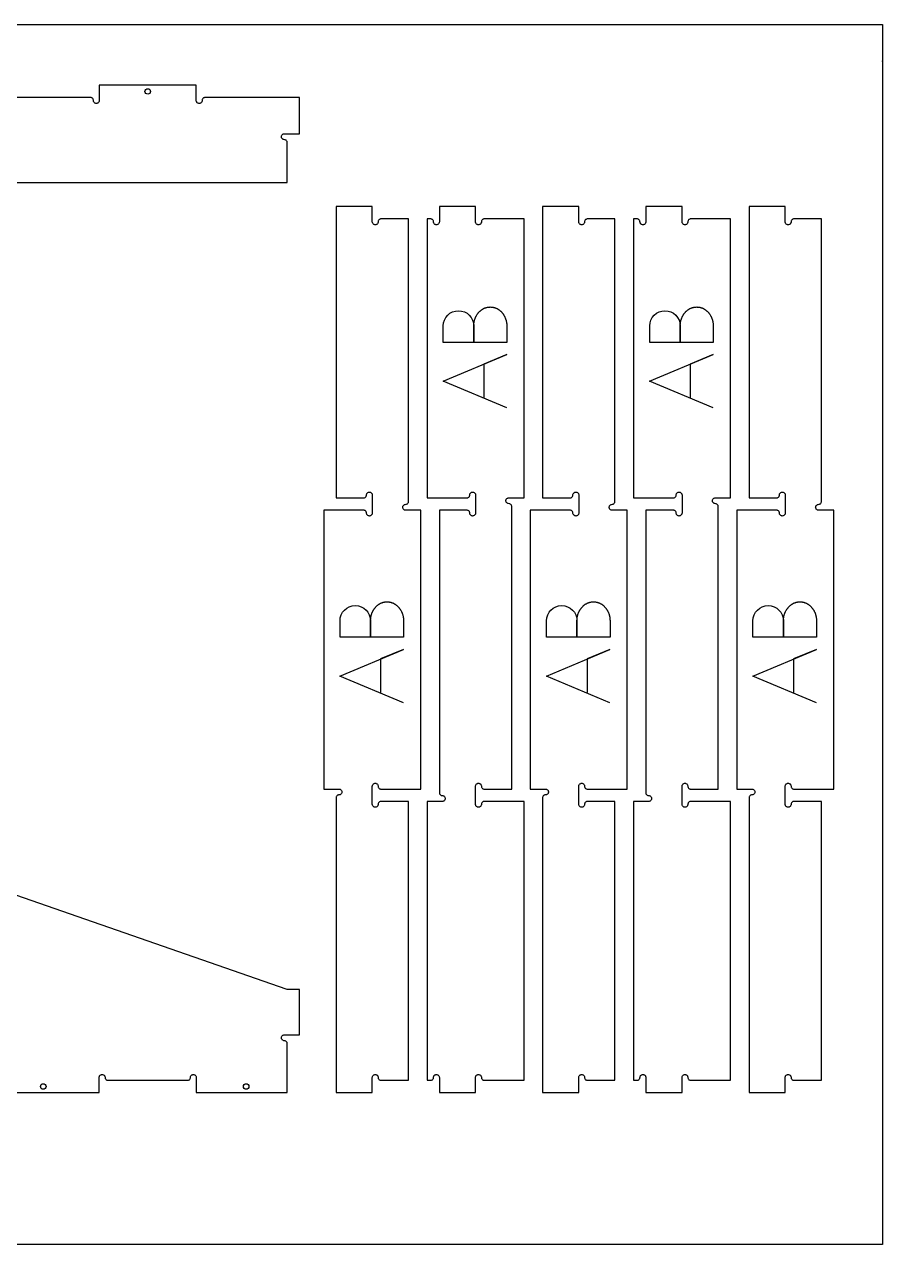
# Model space of a CAD drawing. Header units: inches. Extents: x 0 to 304, y 0 to 160.
# Drawn here: x 62.24 to 96, y 55.87 to 103.87 of the extents above; entities that cross this region are included whole.
import ezdxf

# ---------------------------------------------------------------- set-up
doc = ezdxf.new("R2010")
doc.units = ezdxf.units.IN
doc.header["$MEASUREMENT"] = 0
for name, color, linetype in [('000_NOTES', 6, 'Continuous'), ('CUT_HOLE', 1, 'Continuous'), ('CUT_number', 3, 'Continuous'), ('CUT_THRU', 7, 'Continuous')]:
    doc.layers.add(name, color=color, linetype=linetype)

# ---------------------------------------------------------------- blocks, each defined once
blk = doc.blocks.new('FASTENER')
blk.add_circle((0, 0), 0.109)

msp = doc.modelspace()

# ---------------------------------------------------------------- linework, layer by layer
at = {"layer": '000_NOTES'}
msp.add_lwpolyline([(0, 55.874), (0, 103.874), (96, 103.874), (96, 55.874)], close=True, dxfattribs=at)
at = {"layer": 'CUT_number'}
for points in [[(81.215, 91.361), (78.715, 91.361), (78.715, 92.011, -1), (79.915, 92.011), (79.915, 91.361), (79.915, 92.011), (79.915, 92.03), (79.916, 92.049), (79.917, 92.068), (79.918, 92.087), (79.92, 92.106), (79.922, 92.125), (79.925, 92.143), (79.928, 92.161), (79.931, 92.18), (79.935, 92.198), (79.939, 92.215), (79.944, 92.233), (79.949, 92.25), (79.954, 92.268), (79.96, 92.285), (79.966, 92.302), (79.972, 92.318), (79.979, 92.335), (79.986, 92.351), (79.993, 92.367), (80.001, 92.383), (80.009, 92.398), (80.017, 92.413), (80.026, 92.428), (80.035, 92.443), (80.044, 92.458), (80.053, 92.472), (80.063, 92.486), (80.073, 92.5), (80.084, 92.513), (80.094, 92.526), (80.105, 92.539), (80.116, 92.551), (80.128, 92.564), (80.139, 92.576), (80.151, 92.587), (80.164, 92.598), (80.176, 92.609), (80.189, 92.62), (80.201, 92.63), (80.214, 92.64), (80.228, 92.65), (80.241, 92.659), (80.255, 92.667), (80.269, 92.676), (80.283, 92.684), (80.297, 92.692), (80.312, 92.699), (80.326, 92.706), (80.341, 92.712), (80.356, 92.718), (80.372, 92.724), (80.387, 92.729), (80.402, 92.734), (80.418, 92.738), (80.434, 92.742), (80.45, 92.746), (80.466, 92.749), (80.482, 92.752), (80.498, 92.754), (80.515, 92.755), (80.531, 92.757), (80.548, 92.757), (80.565, 92.758), (80.582, 92.757), (80.598, 92.757), (80.615, 92.755), (80.631, 92.754), (80.648, 92.752), (80.664, 92.749), (80.68, 92.746), (80.696, 92.742), (80.712, 92.738), (80.727, 92.734), (80.743, 92.729), (80.758, 92.724), (80.773, 92.718), (80.788, 92.712), (80.803, 92.706), (80.818, 92.699), (80.832, 92.692), (80.847, 92.684), (80.861, 92.676), (80.875, 92.667), (80.888, 92.659), (80.902, 92.65), (80.915, 92.64), (80.928, 92.63), (80.941, 92.62), (80.954, 92.609), (80.966, 92.598), (80.978, 92.587), (80.99, 92.576), (81.002, 92.564), (81.013, 92.551), (81.024, 92.539), (81.035, 92.526), (81.046, 92.513), (81.056, 92.5), (81.066, 92.486), (81.076, 92.472), (81.086, 92.458), (81.095, 92.443), (81.104, 92.428), (81.112, 92.413), (81.121, 92.398), (81.129, 92.383), (81.136, 92.367), (81.144, 92.351), (81.151, 92.335), (81.157, 92.318), (81.164, 92.302), (81.17, 92.285), (81.175, 92.268), (81.181, 92.25), (81.186, 92.233), (81.19, 92.215), (81.194, 92.198), (81.198, 92.18), (81.202, 92.161), (81.205, 92.143), (81.207, 92.125), (81.21, 92.106), (81.211, 92.087), (81.213, 92.068), (81.214, 92.049), (81.215, 92.03), (81.215, 92.011)], [(89.338, 91.361), (86.838, 91.361), (86.838, 92.011, -1), (88.038, 92.011), (88.038, 91.361), (88.038, 92.011), (88.038, 92.03), (88.038, 92.049), (88.04, 92.068), (88.041, 92.087), (88.043, 92.106), (88.045, 92.125), (88.048, 92.143), (88.051, 92.161), (88.054, 92.18), (88.058, 92.198), (88.062, 92.215), (88.067, 92.233), (88.072, 92.25), (88.077, 92.268), (88.083, 92.285), (88.089, 92.302), (88.095, 92.318), (88.102, 92.335), (88.109, 92.351), (88.116, 92.367), (88.124, 92.383), (88.132, 92.398), (88.14, 92.413), (88.149, 92.428), (88.158, 92.443), (88.167, 92.458), (88.176, 92.472), (88.186, 92.486), (88.196, 92.5), (88.206, 92.513), (88.217, 92.526), (88.228, 92.539), (88.239, 92.551), (88.251, 92.564), (88.262, 92.576), (88.274, 92.587), (88.286, 92.598), (88.299, 92.609), (88.311, 92.62), (88.324, 92.63), (88.337, 92.64), (88.351, 92.65), (88.364, 92.659), (88.378, 92.667), (88.392, 92.676), (88.406, 92.684), (88.42, 92.692), (88.435, 92.699), (88.449, 92.706), (88.464, 92.712), (88.479, 92.718), (88.494, 92.724), (88.51, 92.729), (88.525, 92.734), (88.541, 92.738), (88.557, 92.742), (88.573, 92.746), (88.589, 92.749), (88.605, 92.752), (88.621, 92.754), (88.638, 92.755), (88.654, 92.757), (88.671, 92.757), (88.688, 92.758), (88.704, 92.757), (88.721, 92.757), (88.738, 92.755), (88.754, 92.754), (88.77, 92.752), (88.787, 92.749), (88.803, 92.746), (88.819, 92.742), (88.834, 92.738), (88.85, 92.734), (88.866, 92.729), (88.881, 92.724), (88.896, 92.718), (88.911, 92.712), (88.926, 92.706), (88.941, 92.699), (88.955, 92.692), (88.969, 92.684), (88.984, 92.676), (88.997, 92.667), (89.011, 92.659), (89.025, 92.65), (89.038, 92.64), (89.051, 92.63), (89.064, 92.62), (89.077, 92.609), (89.089, 92.598), (89.101, 92.587), (89.113, 92.576), (89.125, 92.564), (89.136, 92.551), (89.147, 92.539), (89.158, 92.526), (89.169, 92.513), (89.179, 92.5), (89.189, 92.486), (89.199, 92.472), (89.208, 92.458), (89.218, 92.443), (89.227, 92.428), (89.235, 92.413), (89.244, 92.398), (89.252, 92.383), (89.259, 92.367), (89.267, 92.351), (89.274, 92.335), (89.28, 92.318), (89.287, 92.302), (89.293, 92.285), (89.298, 92.268), (89.303, 92.25), (89.308, 92.233), (89.313, 92.215), (89.317, 92.198), (89.321, 92.18), (89.324, 92.161), (89.327, 92.143), (89.33, 92.125), (89.332, 92.106), (89.334, 92.087), (89.336, 92.068), (89.337, 92.049), (89.337, 92.03), (89.338, 92.011)], [(77.153, 79.763), (74.653, 79.763), (74.653, 80.413, -1), (75.853, 80.413), (75.853, 79.763), (75.853, 80.413), (75.854, 80.432), (75.854, 80.451), (75.855, 80.47), (75.857, 80.489), (75.859, 80.508), (75.861, 80.527), (75.864, 80.545), (75.867, 80.563), (75.87, 80.582), (75.874, 80.6), (75.878, 80.617), (75.883, 80.635), (75.888, 80.652), (75.893, 80.67), (75.899, 80.687), (75.905, 80.704), (75.911, 80.72), (75.918, 80.737), (75.925, 80.753), (75.932, 80.769), (75.94, 80.785), (75.948, 80.8), (75.956, 80.815), (75.964, 80.83), (75.973, 80.845), (75.983, 80.86), (75.992, 80.874), (76.002, 80.888), (76.012, 80.902), (76.022, 80.915), (76.033, 80.928), (76.044, 80.941), (76.055, 80.953), (76.066, 80.966), (76.078, 80.978), (76.09, 80.989), (76.102, 81), (76.115, 81.011), (76.127, 81.022), (76.14, 81.032), (76.153, 81.042), (76.166, 81.052), (76.18, 81.061), (76.194, 81.069), (76.208, 81.078), (76.222, 81.086), (76.236, 81.094), (76.25, 81.101), (76.265, 81.108), (76.28, 81.114), (76.295, 81.12), (76.31, 81.126), (76.325, 81.131), (76.341, 81.136), (76.357, 81.14), (76.372, 81.144), (76.388, 81.148), (76.404, 81.151), (76.421, 81.154), (76.437, 81.156), (76.453, 81.157), (76.47, 81.159), (76.487, 81.159), (76.503, 81.16), (76.52, 81.159), (76.537, 81.159), (76.553, 81.157), (76.57, 81.156), (76.586, 81.154), (76.602, 81.151), (76.618, 81.148), (76.634, 81.144), (76.65, 81.14), (76.666, 81.136), (76.681, 81.131), (76.697, 81.126), (76.712, 81.12), (76.727, 81.114), (76.742, 81.108), (76.756, 81.101), (76.771, 81.094), (76.785, 81.086), (76.799, 81.078), (76.813, 81.069), (76.827, 81.061), (76.84, 81.052), (76.854, 81.042), (76.867, 81.032), (76.88, 81.022), (76.892, 81.011), (76.905, 81), (76.917, 80.989), (76.929, 80.978), (76.94, 80.966), (76.952, 80.953), (76.963, 80.941), (76.974, 80.928), (76.985, 80.915), (76.995, 80.902), (77.005, 80.888), (77.015, 80.874), (77.024, 80.86), (77.034, 80.845), (77.042, 80.83), (77.051, 80.815), (77.059, 80.8), (77.067, 80.785), (77.075, 80.769), (77.082, 80.753), (77.089, 80.737), (77.096, 80.72), (77.102, 80.704), (77.108, 80.687), (77.114, 80.67), (77.119, 80.652), (77.124, 80.635), (77.129, 80.617), (77.133, 80.6), (77.137, 80.582), (77.14, 80.563), (77.143, 80.545), (77.146, 80.527), (77.148, 80.508), (77.15, 80.489), (77.152, 80.47), (77.153, 80.451), (77.153, 80.432), (77.153, 80.413)], [(85.276, 79.763), (82.776, 79.763), (82.776, 80.413, -1), (83.976, 80.413), (83.976, 79.763), (83.976, 80.413), (83.976, 80.432), (83.977, 80.451), (83.978, 80.47), (83.98, 80.489), (83.981, 80.508), (83.984, 80.527), (83.986, 80.545), (83.989, 80.563), (83.993, 80.582), (83.997, 80.6), (84.001, 80.617), (84.005, 80.635), (84.01, 80.652), (84.016, 80.67), (84.021, 80.687), (84.027, 80.704), (84.034, 80.72), (84.04, 80.737), (84.047, 80.753), (84.055, 80.769), (84.062, 80.785), (84.07, 80.8), (84.079, 80.815), (84.087, 80.83), (84.096, 80.845), (84.105, 80.86), (84.115, 80.874), (84.125, 80.888), (84.135, 80.902), (84.145, 80.915), (84.156, 80.928), (84.167, 80.941), (84.178, 80.953), (84.189, 80.966), (84.201, 80.978), (84.213, 80.989), (84.225, 81), (84.237, 81.011), (84.25, 81.022), (84.263, 81.032), (84.276, 81.042), (84.289, 81.052), (84.303, 81.061), (84.316, 81.069), (84.33, 81.078), (84.344, 81.086), (84.359, 81.094), (84.373, 81.101), (84.388, 81.108), (84.403, 81.114), (84.418, 81.12), (84.433, 81.126), (84.448, 81.131), (84.464, 81.136), (84.479, 81.14), (84.495, 81.144), (84.511, 81.148), (84.527, 81.151), (84.543, 81.154), (84.56, 81.156), (84.576, 81.157), (84.593, 81.159), (84.609, 81.159), (84.626, 81.16), (84.643, 81.159), (84.66, 81.159), (84.676, 81.157), (84.693, 81.156), (84.709, 81.154), (84.725, 81.151), (84.741, 81.148), (84.757, 81.144), (84.773, 81.14), (84.789, 81.136), (84.804, 81.131), (84.82, 81.126), (84.835, 81.12), (84.85, 81.114), (84.865, 81.108), (84.879, 81.101), (84.894, 81.094), (84.908, 81.086), (84.922, 81.078), (84.936, 81.069), (84.95, 81.061), (84.963, 81.052), (84.977, 81.042), (84.99, 81.032), (85.003, 81.022), (85.015, 81.011), (85.028, 81), (85.04, 80.989), (85.052, 80.978), (85.063, 80.966), (85.075, 80.953), (85.086, 80.941), (85.097, 80.928), (85.107, 80.915), (85.118, 80.902), (85.128, 80.888), (85.138, 80.874), (85.147, 80.86), (85.156, 80.845), (85.165, 80.83), (85.174, 80.815), (85.182, 80.8), (85.19, 80.785), (85.198, 80.769), (85.205, 80.753), (85.212, 80.737), (85.219, 80.72), (85.225, 80.704), (85.231, 80.687), (85.237, 80.67), (85.242, 80.652), (85.247, 80.635), (85.252, 80.617), (85.256, 80.6), (85.26, 80.582), (85.263, 80.563), (85.266, 80.545), (85.269, 80.527), (85.271, 80.508), (85.273, 80.489), (85.274, 80.47), (85.275, 80.451), (85.276, 80.432), (85.276, 80.413)], [(93.399, 79.763), (90.899, 79.763), (90.899, 80.413, -1), (92.099, 80.413), (92.099, 79.763), (92.099, 80.413), (92.099, 80.432), (92.1, 80.451), (92.101, 80.47), (92.102, 80.489), (92.104, 80.508), (92.107, 80.527), (92.109, 80.545), (92.112, 80.563), (92.116, 80.582), (92.119, 80.6), (92.124, 80.617), (92.128, 80.635), (92.133, 80.652), (92.138, 80.67), (92.144, 80.687), (92.15, 80.704), (92.156, 80.72), (92.163, 80.737), (92.17, 80.753), (92.177, 80.769), (92.185, 80.785), (92.193, 80.8), (92.201, 80.815), (92.21, 80.83), (92.219, 80.845), (92.228, 80.86), (92.238, 80.874), (92.247, 80.888), (92.258, 80.902), (92.268, 80.915), (92.279, 80.928), (92.289, 80.941), (92.301, 80.953), (92.312, 80.966), (92.324, 80.978), (92.336, 80.989), (92.348, 81), (92.36, 81.011), (92.373, 81.022), (92.386, 81.032), (92.399, 81.042), (92.412, 81.052), (92.425, 81.061), (92.439, 81.069), (92.453, 81.078), (92.467, 81.086), (92.482, 81.094), (92.496, 81.101), (92.511, 81.108), (92.526, 81.114), (92.541, 81.12), (92.556, 81.126), (92.571, 81.131), (92.587, 81.136), (92.602, 81.14), (92.618, 81.144), (92.634, 81.148), (92.65, 81.151), (92.666, 81.154), (92.683, 81.156), (92.699, 81.157), (92.716, 81.159), (92.732, 81.159), (92.749, 81.16), (92.766, 81.159), (92.782, 81.159), (92.799, 81.157), (92.815, 81.156), (92.832, 81.154), (92.848, 81.151), (92.864, 81.148), (92.88, 81.144), (92.896, 81.14), (92.911, 81.136), (92.927, 81.131), (92.942, 81.126), (92.957, 81.12), (92.973, 81.114), (92.987, 81.108), (93.002, 81.101), (93.017, 81.094), (93.031, 81.086), (93.045, 81.078), (93.059, 81.069), (93.073, 81.061), (93.086, 81.052), (93.099, 81.042), (93.112, 81.032), (93.125, 81.022), (93.138, 81.011), (93.15, 81), (93.162, 80.989), (93.174, 80.978), (93.186, 80.966), (93.197, 80.953), (93.209, 80.941), (93.22, 80.928), (93.23, 80.915), (93.241, 80.902), (93.251, 80.888), (93.26, 80.874), (93.27, 80.86), (93.279, 80.845), (93.288, 80.83), (93.297, 80.815), (93.305, 80.8), (93.313, 80.785), (93.321, 80.769), (93.328, 80.753), (93.335, 80.737), (93.342, 80.72), (93.348, 80.704), (93.354, 80.687), (93.36, 80.67), (93.365, 80.652), (93.37, 80.635), (93.374, 80.617), (93.379, 80.6), (93.382, 80.582), (93.386, 80.563), (93.389, 80.545), (93.392, 80.527), (93.394, 80.508), (93.396, 80.489), (93.397, 80.47), (93.398, 80.451), (93.399, 80.432), (93.399, 80.413)]]:
    msp.add_lwpolyline(points, format="xyb", close=True, dxfattribs=at)
for points in [[(81.212, 88.785), (78.712, 89.835), (81.212, 90.885), (80.312, 90.51), (80.312, 89.185)], [(89.335, 88.785), (86.835, 89.835), (89.335, 90.885), (88.435, 90.51), (88.435, 89.185)], [(77.151, 77.187), (74.651, 78.237), (77.151, 79.287), (76.251, 78.912), (76.251, 77.587)], [(85.274, 77.187), (82.774, 78.237), (85.274, 79.287), (84.374, 78.912), (84.374, 77.587)], [(93.396, 77.187), (90.896, 78.237), (93.396, 79.287), (92.496, 78.912), (92.496, 77.587)]]:
    msp.add_lwpolyline(points, dxfattribs=at)
at = {"layer": 'CUT_THRU'}
for points in [[(61.603, 97.66, 0), (72.575, 97.66, 0), (72.575, 99.226, 0), (72.573, 99.246, 0), (72.568, 99.265, 0), (72.56, 99.283, 0), (72.548, 99.3, 0), (72.534, 99.314, 0), (72.518, 99.325, 0), (72.499, 99.334, 0), (72.48, 99.339, 0), (72.44, 99.342, 0), (72.421, 99.348, 0), (72.403, 99.356, 0), (72.387, 99.368, 0), (72.373, 99.382, 0), (72.361, 99.398, 0), (72.353, 99.416, 0), (72.347, 99.435, 0), (72.346, 99.455, 0), (72.347, 99.475, 0), (72.353, 99.494, 0), (72.361, 99.513, 0), (72.373, 99.529, 0), (72.387, 99.543, 0), (72.403, 99.554, 0), (72.421, 99.563, 0), (72.44, 99.568, 0), (72.46, 99.57, 0), (73.06, 99.57, 0), (73.06, 100.994, 0), (69.342, 100.994, 0), (69.322, 100.993, 0), (69.303, 100.987, 0), (69.285, 100.979, 0), (69.269, 100.967, 0), (69.254, 100.953, 0), (69.243, 100.937, 0), (69.235, 100.919, 0), (69.229, 100.9, 0), (69.226, 100.86, 0), (69.221, 100.841, 0), (69.212, 100.822, 0), (69.201, 100.806, 0), (69.187, 100.792, 0), (69.17, 100.781, 0), (69.152, 100.772, 0), (69.133, 100.767, 0), (69.113, 100.765, 0), (69.093, 100.767, 0), (69.074, 100.772, 0), (69.056, 100.781, 0), (69.039, 100.792, 0), (69.025, 100.806, 0), (69.014, 100.822, 0), (69.005, 100.841, 0), (69, 100.86, 0), (68.998, 100.88, 0), (68.998, 101.479, 0), (65.18, 101.479, 0), (65.18, 100.88, 0), (65.178, 100.86, 0), (65.173, 100.841, 0), (65.164, 100.822, 0), (65.153, 100.806, 0), (65.139, 100.792, 0), (65.122, 100.781, 0), (65.104, 100.772, 0), (65.085, 100.767, 0), (65.065, 100.765, 0), (65.045, 100.767, 0), (65.026, 100.772, 0), (65.008, 100.781, 0), (64.991, 100.792, 0), (64.977, 100.806, 0), (64.966, 100.822, 0), (64.957, 100.841, 0), (64.952, 100.86, 0), (64.949, 100.9, 0), (64.944, 100.919, 0), (64.935, 100.937, 0), (64.924, 100.953, 0), (64.91, 100.967, 0), (64.893, 100.979, 0), (64.875, 100.987, 0), (64.856, 100.993, 0), (64.836, 100.994, 0), (61.603, 100.994, 0)], [(61.118, 61.851, 0), (65.18, 61.851, 0), (65.18, 62.45, 0), (65.181, 62.47, 0), (65.186, 62.489, 0), (65.195, 62.507, 0), (65.206, 62.524, 0), (65.221, 62.538, 0), (65.237, 62.549, 0), (65.255, 62.558, 0), (65.274, 62.563, 0), (65.294, 62.565, 0), (65.314, 62.563, 0), (65.333, 62.558, 0), (65.351, 62.549, 0), (65.368, 62.538, 0), (65.382, 62.524, 0), (65.393, 62.507, 0), (65.402, 62.489, 0), (65.407, 62.47, 0), (65.41, 62.43, 0), (65.416, 62.411, 0), (65.424, 62.393, 0), (65.436, 62.377, 0), (65.45, 62.362, 0), (65.466, 62.351, 0), (65.484, 62.342, 0), (65.503, 62.337, 0), (65.523, 62.336, 0), (68.655, 62.336, 0), (68.675, 62.337, 0), (68.694, 62.342, 0), (68.712, 62.351, 0), (68.728, 62.362, 0), (68.743, 62.377, 0), (68.754, 62.393, 0), (68.762, 62.411, 0), (68.768, 62.43, 0), (68.771, 62.47, 0), (68.776, 62.489, 0), (68.785, 62.507, 0), (68.796, 62.524, 0), (68.81, 62.538, 0), (68.827, 62.549, 0), (68.845, 62.558, 0), (68.864, 62.563, 0), (68.884, 62.565, 0), (68.904, 62.563, 0), (68.923, 62.558, 0), (68.941, 62.549, 0), (68.958, 62.538, 0), (68.972, 62.524, 0), (68.983, 62.507, 0), (68.992, 62.489, 0), (68.997, 62.47, 0), (68.998, 62.45, 0), (68.998, 61.851, 0), (72.575, 61.851, 0), (72.575, 63.78, 0), (72.573, 63.8, 0), (72.568, 63.819, 0), (72.56, 63.837, 0), (72.548, 63.854, 0), (72.534, 63.868, 0), (72.518, 63.879, 0), (72.499, 63.888, 0), (72.48, 63.893, 0), (72.44, 63.896, 0), (72.421, 63.902, 0), (72.403, 63.91, 0), (72.387, 63.921, 0), (72.373, 63.936, 0), (72.361, 63.952, 0), (72.353, 63.97, 0), (72.347, 63.989, 0), (72.346, 64.009, 0), (72.347, 64.029, 0), (72.353, 64.048, 0), (72.361, 64.067, 0), (72.373, 64.083, 0), (72.387, 64.097, 0), (72.403, 64.108, 0), (72.421, 64.117, 0), (72.44, 64.122, 0), (72.46, 64.124, 0), (73.06, 64.124, 0), (73.06, 65.912, 0), (72.575, 65.912, 0), (61.603, 69.731, 0)]]:
    msp.add_polyline3d(points, dxfattribs=at)
for points in [[(74.5, 85.249, 0), (75.58, 85.249, 0), (75.6, 85.251, 0), (75.62, 85.256, 0), (75.638, 85.264, 0), (75.654, 85.276, 0), (75.668, 85.29, 0), (75.68, 85.306, 0), (75.688, 85.324, 0), (75.693, 85.344, 0), (75.697, 85.383, 0), (75.702, 85.403, 0), (75.71, 85.421, 0), (75.722, 85.437, 0), (75.736, 85.451, 0), (75.752, 85.463, 0), (75.77, 85.471, 0), (75.79, 85.476, 0), (75.809, 85.478, 0), (75.829, 85.476, 0), (75.849, 85.471, 0), (75.867, 85.463, 0), (75.883, 85.451, 0), (75.897, 85.437, 0), (75.909, 85.421, 0), (75.917, 85.403, 0), (75.922, 85.383, 0), (75.924, 85.364, 0), (75.924, 84.649, 0), (75.922, 84.63, 0), (75.917, 84.61, 0), (75.909, 84.592, 0), (75.897, 84.576, 0), (75.883, 84.562, 0), (75.867, 84.55, 0), (75.849, 84.542, 0), (75.829, 84.537, 0), (75.809, 84.535, 0), (75.79, 84.537, 0), (75.77, 84.542, 0), (75.752, 84.55, 0), (75.736, 84.562, 0), (75.722, 84.576, 0), (75.71, 84.592, 0), (75.702, 84.61, 0), (75.697, 84.63, 0), (75.693, 84.669, 0), (75.688, 84.689, 0), (75.68, 84.707, 0), (75.668, 84.723, 0), (75.654, 84.737, 0), (75.638, 84.749, 0), (75.62, 84.757, 0), (75.6, 84.762, 0), (75.58, 84.764, 0), (74.015, 84.764, 0), (74.015, 73.792, 0), (74.614, 73.792, 0), (74.634, 73.791, 0), (74.653, 73.785, 0), (74.671, 73.777, 0), (74.688, 73.765, 0), (74.702, 73.751, 0), (74.713, 73.735, 0), (74.722, 73.717, 0), (74.727, 73.698, 0), (74.729, 73.678, 0), (74.727, 73.658, 0), (74.722, 73.639, 0), (74.713, 73.62, 0), (74.702, 73.604, 0), (74.688, 73.59, 0), (74.671, 73.578, 0), (74.653, 73.57, 0), (74.634, 73.565, 0), (74.594, 73.561, 0), (74.575, 73.556, 0), (74.557, 73.548, 0), (74.541, 73.536, 0), (74.526, 73.522, 0), (74.515, 73.506, 0), (74.507, 73.488, 0), (74.501, 73.468, 0), (74.5, 73.449, 0), (74.5, 61.851, 0), (75.924, 61.851, 0), (75.924, 62.45, 0), (75.926, 62.47, 0), (75.931, 62.489, 0), (75.939, 62.507, 0), (75.951, 62.524, 0), (75.965, 62.538, 0), (75.981, 62.549, 0), (75.999, 62.558, 0), (76.019, 62.563, 0), (76.039, 62.565, 0), (76.059, 62.563, 0), (76.078, 62.558, 0), (76.096, 62.549, 0), (76.112, 62.538, 0), (76.126, 62.524, 0), (76.138, 62.507, 0), (76.146, 62.489, 0), (76.151, 62.47, 0), (76.155, 62.43, 0), (76.16, 62.411, 0), (76.169, 62.393, 0), (76.18, 62.377, 0), (76.194, 62.362, 0), (76.21, 62.351, 0), (76.229, 62.342, 0), (76.248, 62.337, 0), (76.268, 62.336, 0), (77.349, 62.336, 0), (77.349, 73.307, 0), (76.268, 73.307, 0), (76.248, 73.306, 0), (76.229, 73.3, 0), (76.21, 73.292, 0), (76.194, 73.28, 0), (76.18, 73.266, 0), (76.169, 73.25, 0), (76.16, 73.232, 0), (76.155, 73.213, 0), (76.151, 73.173, 0), (76.146, 73.154, 0), (76.138, 73.135, 0), (76.126, 73.119, 0), (76.112, 73.105, 0), (76.096, 73.093, 0), (76.078, 73.085, 0), (76.059, 73.08, 0), (76.039, 73.078, 0), (76.019, 73.08, 0), (75.999, 73.085, 0), (75.981, 73.093, 0), (75.965, 73.105, 0), (75.951, 73.119, 0), (75.939, 73.135, 0), (75.931, 73.154, 0), (75.926, 73.173, 0), (75.924, 73.193, 0), (75.924, 73.907, 0), (75.926, 73.927, 0), (75.931, 73.946, 0), (75.939, 73.964, 0), (75.951, 73.98, 0), (75.965, 73.995, 0), (75.981, 74.006, 0), (75.999, 74.015, 0), (76.019, 74.02, 0), (76.039, 74.021, 0), (76.059, 74.02, 0), (76.078, 74.015, 0), (76.096, 74.006, 0), (76.112, 73.995, 0), (76.126, 73.98, 0), (76.138, 73.964, 0), (76.146, 73.946, 0), (76.151, 73.927, 0), (76.155, 73.887, 0), (76.16, 73.868, 0), (76.169, 73.85, 0), (76.18, 73.833, 0), (76.194, 73.819, 0), (76.21, 73.808, 0), (76.229, 73.799, 0), (76.248, 73.794, 0), (76.268, 73.792, 0), (77.834, 73.792, 0), (77.834, 84.764, 0), (77.234, 84.764, 0), (77.214, 84.766, 0), (77.195, 84.771, 0), (77.177, 84.779, 0), (77.16, 84.791, 0), (77.146, 84.805, 0), (77.135, 84.821, 0), (77.126, 84.839, 0), (77.121, 84.859, 0), (77.119, 84.879, 0), (77.121, 84.898, 0), (77.126, 84.918, 0), (77.135, 84.936, 0), (77.146, 84.952, 0), (77.16, 84.966, 0), (77.177, 84.978, 0), (77.195, 84.986, 0), (77.214, 84.991, 0), (77.254, 84.995, 0), (77.273, 85, 0), (77.291, 85.008, 0), (77.308, 85.02, 0), (77.322, 85.034, 0), (77.333, 85.05, 0), (77.342, 85.068, 0), (77.347, 85.088, 0), (77.349, 85.108, 0), (77.349, 96.221, 0), (76.268, 96.221, 0), (76.248, 96.219, 0), (76.229, 96.214, 0), (76.21, 96.205, 0), (76.194, 96.194, 0), (76.18, 96.18, 0), (76.169, 96.163, 0), (76.16, 96.145, 0), (76.155, 96.126, 0), (76.151, 96.086, 0), (76.146, 96.067, 0), (76.138, 96.049, 0), (76.126, 96.032, 0), (76.112, 96.018, 0), (76.096, 96.007, 0), (76.078, 95.998, 0), (76.059, 95.993, 0), (76.039, 95.992, 0), (76.019, 95.993, 0), (75.999, 95.998, 0), (75.981, 96.007, 0), (75.965, 96.018, 0), (75.951, 96.032, 0), (75.939, 96.049, 0), (75.931, 96.067, 0), (75.926, 96.086, 0), (75.924, 96.106, 0), (75.924, 96.706, 0), (74.5, 96.706, 0), (74.5, 85.249, 0)], [(78.076, 85.249, 0), (79.642, 85.249, 0), (79.662, 85.251, 0), (79.681, 85.256, 0), (79.699, 85.264, 0), (79.715, 85.276, 0), (79.73, 85.29, 0), (79.741, 85.306, 0), (79.749, 85.324, 0), (79.755, 85.344, 0), (79.758, 85.383, 0), (79.763, 85.403, 0), (79.772, 85.421, 0), (79.783, 85.437, 0), (79.797, 85.451, 0), (79.814, 85.463, 0), (79.832, 85.471, 0), (79.851, 85.476, 0), (79.871, 85.478, 0), (79.891, 85.476, 0), (79.91, 85.471, 0), (79.928, 85.463, 0), (79.945, 85.451, 0), (79.959, 85.437, 0), (79.97, 85.421, 0), (79.979, 85.403, 0), (79.984, 85.383, 0), (79.985, 85.364, 0), (79.985, 84.649, 0), (79.984, 84.63, 0), (79.979, 84.61, 0), (79.97, 84.592, 0), (79.959, 84.576, 0), (79.945, 84.562, 0), (79.928, 84.55, 0), (79.91, 84.542, 0), (79.891, 84.537, 0), (79.871, 84.535, 0), (79.851, 84.537, 0), (79.832, 84.542, 0), (79.814, 84.55, 0), (79.797, 84.562, 0), (79.783, 84.576, 0), (79.772, 84.592, 0), (79.763, 84.61, 0), (79.758, 84.63, 0), (79.755, 84.669, 0), (79.749, 84.689, 0), (79.741, 84.707, 0), (79.73, 84.723, 0), (79.715, 84.737, 0), (79.699, 84.749, 0), (79.681, 84.757, 0), (79.662, 84.762, 0), (79.642, 84.764, 0), (78.561, 84.764, 0), (78.561, 73.651, 0), (78.563, 73.631, 0), (78.568, 73.612, 0), (78.576, 73.594, 0), (78.588, 73.577, 0), (78.602, 73.563, 0), (78.618, 73.552, 0), (78.636, 73.543, 0), (78.656, 73.538, 0), (78.695, 73.535, 0), (78.715, 73.53, 0), (78.733, 73.521, 0), (78.749, 73.51, 0), (78.763, 73.495, 0), (78.775, 73.479, 0), (78.783, 73.461, 0), (78.788, 73.442, 0), (78.79, 73.422, 0), (78.788, 73.402, 0), (78.783, 73.383, 0), (78.775, 73.365, 0), (78.763, 73.348, 0), (78.749, 73.334, 0), (78.733, 73.323, 0), (78.715, 73.314, 0), (78.695, 73.309, 0), (78.676, 73.307, 0), (78.076, 73.307, 0), (78.076, 62.336, 0), (78.217, 62.336, 0), (78.237, 62.337, 0), (78.256, 62.342, 0), (78.275, 62.351, 0), (78.291, 62.362, 0), (78.305, 62.377, 0), (78.317, 62.393, 0), (78.325, 62.411, 0), (78.33, 62.43, 0), (78.334, 62.47, 0), (78.339, 62.489, 0), (78.347, 62.507, 0), (78.359, 62.524, 0), (78.373, 62.538, 0), (78.389, 62.549, 0), (78.407, 62.558, 0), (78.427, 62.563, 0), (78.446, 62.565, 0), (78.466, 62.563, 0), (78.486, 62.558, 0), (78.504, 62.549, 0), (78.52, 62.538, 0), (78.534, 62.524, 0), (78.546, 62.507, 0), (78.554, 62.489, 0), (78.559, 62.47, 0), (78.561, 62.45, 0), (78.561, 61.851, 0), (79.985, 61.851, 0), (79.985, 62.45, 0), (79.987, 62.47, 0), (79.992, 62.489, 0), (80.001, 62.507, 0), (80.012, 62.524, 0), (80.026, 62.538, 0), (80.043, 62.549, 0), (80.061, 62.558, 0), (80.08, 62.563, 0), (80.1, 62.565, 0), (80.12, 62.563, 0), (80.139, 62.558, 0), (80.157, 62.549, 0), (80.174, 62.538, 0), (80.188, 62.524, 0), (80.199, 62.507, 0), (80.208, 62.489, 0), (80.213, 62.47, 0), (80.216, 62.43, 0), (80.221, 62.411, 0), (80.23, 62.393, 0), (80.241, 62.377, 0), (80.256, 62.362, 0), (80.272, 62.351, 0), (80.29, 62.342, 0), (80.309, 62.337, 0), (80.329, 62.336, 0), (81.895, 62.336, 0), (81.895, 73.307, 0), (80.329, 73.307, 0), (80.309, 73.306, 0), (80.29, 73.3, 0), (80.272, 73.292, 0), (80.256, 73.28, 0), (80.241, 73.266, 0), (80.23, 73.25, 0), (80.221, 73.232, 0), (80.216, 73.213, 0), (80.213, 73.173, 0), (80.208, 73.154, 0), (80.199, 73.135, 0), (80.188, 73.119, 0), (80.174, 73.105, 0), (80.157, 73.093, 0), (80.139, 73.085, 0), (80.12, 73.08, 0), (80.1, 73.078, 0), (80.08, 73.08, 0), (80.061, 73.085, 0), (80.043, 73.093, 0), (80.026, 73.105, 0), (80.012, 73.119, 0), (80.001, 73.135, 0), (79.992, 73.154, 0), (79.987, 73.173, 0), (79.985, 73.193, 0), (79.985, 73.907, 0), (79.987, 73.927, 0), (79.992, 73.946, 0), (80.001, 73.964, 0), (80.012, 73.98, 0), (80.026, 73.995, 0), (80.043, 74.006, 0), (80.061, 74.015, 0), (80.08, 74.02, 0), (80.1, 74.021, 0), (80.12, 74.02, 0), (80.139, 74.015, 0), (80.157, 74.006, 0), (80.174, 73.995, 0), (80.188, 73.98, 0), (80.199, 73.964, 0), (80.208, 73.946, 0), (80.213, 73.927, 0), (80.216, 73.887, 0), (80.221, 73.868, 0), (80.23, 73.85, 0), (80.241, 73.833, 0), (80.256, 73.819, 0), (80.272, 73.808, 0), (80.29, 73.799, 0), (80.309, 73.794, 0), (80.329, 73.792, 0), (81.41, 73.792, 0), (81.41, 84.905, 0), (81.408, 84.925, 0), (81.403, 84.944, 0), (81.395, 84.963, 0), (81.383, 84.979, 0), (81.369, 84.993, 0), (81.353, 85.004, 0), (81.335, 85.013, 0), (81.315, 85.018, 0), (81.275, 85.022, 0), (81.256, 85.027, 0), (81.238, 85.035, 0), (81.222, 85.047, 0), (81.208, 85.061, 0), (81.196, 85.077, 0), (81.188, 85.095, 0), (81.183, 85.115, 0), (81.181, 85.134, 0), (81.183, 85.154, 0), (81.188, 85.174, 0), (81.196, 85.192, 0), (81.208, 85.208, 0), (81.222, 85.222, 0), (81.238, 85.234, 0), (81.256, 85.242, 0), (81.275, 85.247, 0), (81.295, 85.249, 0), (81.895, 85.249, 0), (81.895, 96.221, 0), (80.329, 96.221, 0), (80.309, 96.219, 0), (80.29, 96.214, 0), (80.272, 96.205, 0), (80.256, 96.194, 0), (80.241, 96.18, 0), (80.23, 96.163, 0), (80.221, 96.145, 0), (80.216, 96.126, 0), (80.213, 96.086, 0), (80.208, 96.067, 0), (80.199, 96.049, 0), (80.188, 96.032, 0), (80.174, 96.018, 0), (80.157, 96.007, 0), (80.139, 95.998, 0), (80.12, 95.993, 0), (80.1, 95.992, 0), (80.08, 95.993, 0), (80.061, 95.998, 0), (80.043, 96.007, 0), (80.026, 96.018, 0), (80.012, 96.032, 0), (80.001, 96.049, 0), (79.992, 96.067, 0), (79.987, 96.086, 0), (79.985, 96.106, 0), (79.985, 96.706, 0), (78.561, 96.706, 0), (78.561, 96.106, 0), (78.559, 96.086, 0), (78.554, 96.067, 0), (78.546, 96.049, 0), (78.534, 96.032, 0), (78.52, 96.018, 0), (78.504, 96.007, 0), (78.486, 95.998, 0), (78.466, 95.993, 0), (78.446, 95.992, 0), (78.427, 95.993, 0), (78.407, 95.998, 0), (78.389, 96.007, 0), (78.373, 96.018, 0), (78.359, 96.032, 0), (78.347, 96.049, 0), (78.339, 96.067, 0), (78.334, 96.086, 0), (78.33, 96.126, 0), (78.325, 96.145, 0), (78.317, 96.163, 0), (78.305, 96.18, 0), (78.291, 96.194, 0), (78.275, 96.205, 0), (78.256, 96.214, 0), (78.237, 96.219, 0), (78.217, 96.221, 0), (78.076, 96.221, 0), (78.076, 85.249, 0)], [(82.622, 85.249, 0), (83.703, 85.249, 0), (83.723, 85.251, 0), (83.742, 85.256, 0), (83.76, 85.264, 0), (83.777, 85.276, 0), (83.791, 85.29, 0), (83.802, 85.306, 0), (83.811, 85.324, 0), (83.816, 85.344, 0), (83.819, 85.383, 0), (83.825, 85.403, 0), (83.833, 85.421, 0), (83.845, 85.437, 0), (83.859, 85.451, 0), (83.875, 85.463, 0), (83.893, 85.471, 0), (83.912, 85.476, 0), (83.932, 85.478, 0), (83.952, 85.476, 0), (83.971, 85.471, 0), (83.99, 85.463, 0), (84.006, 85.451, 0), (84.02, 85.437, 0), (84.032, 85.421, 0), (84.04, 85.403, 0), (84.045, 85.383, 0), (84.047, 85.364, 0), (84.047, 84.649, 0), (84.045, 84.63, 0), (84.04, 84.61, 0), (84.032, 84.592, 0), (84.02, 84.576, 0), (84.006, 84.562, 0), (83.99, 84.55, 0), (83.971, 84.542, 0), (83.952, 84.537, 0), (83.932, 84.535, 0), (83.912, 84.537, 0), (83.893, 84.542, 0), (83.875, 84.55, 0), (83.859, 84.562, 0), (83.845, 84.576, 0), (83.833, 84.592, 0), (83.825, 84.61, 0), (83.819, 84.63, 0), (83.816, 84.669, 0), (83.811, 84.689, 0), (83.802, 84.707, 0), (83.791, 84.723, 0), (83.777, 84.737, 0), (83.76, 84.749, 0), (83.742, 84.757, 0), (83.723, 84.762, 0), (83.703, 84.764, 0), (82.137, 84.764, 0), (82.137, 73.792, 0), (82.737, 73.792, 0), (82.757, 73.791, 0), (82.776, 73.785, 0), (82.794, 73.777, 0), (82.811, 73.765, 0), (82.825, 73.751, 0), (82.836, 73.735, 0), (82.845, 73.717, 0), (82.85, 73.698, 0), (82.852, 73.678, 0), (82.85, 73.658, 0), (82.845, 73.639, 0), (82.836, 73.62, 0), (82.825, 73.604, 0), (82.811, 73.59, 0), (82.794, 73.578, 0), (82.776, 73.57, 0), (82.757, 73.565, 0), (82.717, 73.561, 0), (82.698, 73.556, 0), (82.68, 73.548, 0), (82.663, 73.536, 0), (82.649, 73.522, 0), (82.638, 73.506, 0), (82.629, 73.488, 0), (82.624, 73.468, 0), (82.622, 73.449, 0), (82.622, 61.851, 0), (84.047, 61.851, 0), (84.047, 62.45, 0), (84.049, 62.47, 0), (84.054, 62.489, 0), (84.062, 62.507, 0), (84.074, 62.524, 0), (84.088, 62.538, 0), (84.104, 62.549, 0), (84.122, 62.558, 0), (84.142, 62.563, 0), (84.161, 62.565, 0), (84.181, 62.563, 0), (84.201, 62.558, 0), (84.219, 62.549, 0), (84.235, 62.538, 0), (84.249, 62.524, 0), (84.261, 62.507, 0), (84.269, 62.489, 0), (84.274, 62.47, 0), (84.278, 62.43, 0), (84.283, 62.411, 0), (84.291, 62.393, 0), (84.303, 62.377, 0), (84.317, 62.362, 0), (84.333, 62.351, 0), (84.351, 62.342, 0), (84.371, 62.337, 0), (84.391, 62.336, 0), (85.471, 62.336, 0), (85.471, 73.307, 0), (84.391, 73.307, 0), (84.371, 73.306, 0), (84.351, 73.3, 0), (84.333, 73.292, 0), (84.317, 73.28, 0), (84.303, 73.266, 0), (84.291, 73.25, 0), (84.283, 73.232, 0), (84.278, 73.213, 0), (84.274, 73.173, 0), (84.269, 73.154, 0), (84.261, 73.135, 0), (84.249, 73.119, 0), (84.235, 73.105, 0), (84.219, 73.093, 0), (84.201, 73.085, 0), (84.181, 73.08, 0), (84.161, 73.078, 0), (84.142, 73.08, 0), (84.122, 73.085, 0), (84.104, 73.093, 0), (84.088, 73.105, 0), (84.074, 73.119, 0), (84.062, 73.135, 0), (84.054, 73.154, 0), (84.049, 73.173, 0), (84.047, 73.193, 0), (84.047, 73.907, 0), (84.049, 73.927, 0), (84.054, 73.946, 0), (84.062, 73.964, 0), (84.074, 73.98, 0), (84.088, 73.995, 0), (84.104, 74.006, 0), (84.122, 74.015, 0), (84.142, 74.02, 0), (84.161, 74.021, 0), (84.181, 74.02, 0), (84.201, 74.015, 0), (84.219, 74.006, 0), (84.235, 73.995, 0), (84.249, 73.98, 0), (84.261, 73.964, 0), (84.269, 73.946, 0), (84.274, 73.927, 0), (84.278, 73.887, 0), (84.283, 73.868, 0), (84.291, 73.85, 0), (84.303, 73.833, 0), (84.317, 73.819, 0), (84.333, 73.808, 0), (84.351, 73.799, 0), (84.371, 73.794, 0), (84.391, 73.792, 0), (85.956, 73.792, 0), (85.956, 84.764, 0), (85.357, 84.764, 0), (85.337, 84.766, 0), (85.318, 84.771, 0), (85.299, 84.779, 0), (85.283, 84.791, 0), (85.269, 84.805, 0), (85.258, 84.821, 0), (85.249, 84.839, 0), (85.244, 84.859, 0), (85.242, 84.879, 0), (85.244, 84.898, 0), (85.249, 84.918, 0), (85.258, 84.936, 0), (85.269, 84.952, 0), (85.283, 84.966, 0), (85.299, 84.978, 0), (85.318, 84.986, 0), (85.337, 84.991, 0), (85.377, 84.995, 0), (85.396, 85, 0), (85.414, 85.008, 0), (85.43, 85.02, 0), (85.444, 85.034, 0), (85.456, 85.05, 0), (85.464, 85.068, 0), (85.47, 85.088, 0), (85.471, 85.108, 0), (85.471, 96.221, 0), (84.391, 96.221, 0), (84.371, 96.219, 0), (84.351, 96.214, 0), (84.333, 96.205, 0), (84.317, 96.194, 0), (84.303, 96.18, 0), (84.291, 96.163, 0), (84.283, 96.145, 0), (84.278, 96.126, 0), (84.274, 96.086, 0), (84.269, 96.067, 0), (84.261, 96.049, 0), (84.249, 96.032, 0), (84.235, 96.018, 0), (84.219, 96.007, 0), (84.201, 95.998, 0), (84.181, 95.993, 0), (84.161, 95.992, 0), (84.142, 95.993, 0), (84.122, 95.998, 0), (84.104, 96.007, 0), (84.088, 96.018, 0), (84.074, 96.032, 0), (84.062, 96.049, 0), (84.054, 96.067, 0), (84.049, 96.086, 0), (84.047, 96.106, 0), (84.047, 96.706, 0), (82.622, 96.706, 0), (82.622, 85.249, 0)], [(86.199, 85.249, 0), (87.765, 85.249, 0), (87.784, 85.251, 0), (87.804, 85.256, 0), (87.822, 85.264, 0), (87.838, 85.276, 0), (87.852, 85.29, 0), (87.864, 85.306, 0), (87.872, 85.324, 0), (87.877, 85.344, 0), (87.881, 85.383, 0), (87.886, 85.403, 0), (87.894, 85.421, 0), (87.906, 85.437, 0), (87.92, 85.451, 0), (87.936, 85.463, 0), (87.954, 85.471, 0), (87.974, 85.476, 0), (87.994, 85.478, 0), (88.014, 85.476, 0), (88.033, 85.471, 0), (88.051, 85.463, 0), (88.067, 85.451, 0), (88.081, 85.437, 0), (88.093, 85.421, 0), (88.101, 85.403, 0), (88.107, 85.383, 0), (88.108, 85.364, 0), (88.108, 84.649, 0), (88.107, 84.63, 0), (88.101, 84.61, 0), (88.093, 84.592, 0), (88.081, 84.576, 0), (88.067, 84.562, 0), (88.051, 84.55, 0), (88.033, 84.542, 0), (88.014, 84.537, 0), (87.994, 84.535, 0), (87.974, 84.537, 0), (87.954, 84.542, 0), (87.936, 84.55, 0), (87.92, 84.562, 0), (87.906, 84.576, 0), (87.894, 84.592, 0), (87.886, 84.61, 0), (87.881, 84.63, 0), (87.877, 84.669, 0), (87.872, 84.689, 0), (87.864, 84.707, 0), (87.852, 84.723, 0), (87.838, 84.737, 0), (87.822, 84.749, 0), (87.804, 84.757, 0), (87.784, 84.762, 0), (87.765, 84.764, 0), (86.684, 84.764, 0), (86.684, 73.651, 0), (86.686, 73.631, 0), (86.691, 73.612, 0), (86.699, 73.594, 0), (86.711, 73.577, 0), (86.725, 73.563, 0), (86.741, 73.552, 0), (86.759, 73.543, 0), (86.778, 73.538, 0), (86.818, 73.535, 0), (86.838, 73.53, 0), (86.856, 73.521, 0), (86.872, 73.51, 0), (86.886, 73.495, 0), (86.898, 73.479, 0), (86.906, 73.461, 0), (86.911, 73.442, 0), (86.913, 73.422, 0), (86.911, 73.402, 0), (86.906, 73.383, 0), (86.898, 73.365, 0), (86.886, 73.348, 0), (86.872, 73.334, 0), (86.856, 73.323, 0), (86.838, 73.314, 0), (86.818, 73.309, 0), (86.798, 73.307, 0), (86.199, 73.307, 0), (86.199, 62.336, 0), (86.34, 62.336, 0), (86.36, 62.337, 0), (86.379, 62.342, 0), (86.397, 62.351, 0), (86.414, 62.362, 0), (86.428, 62.377, 0), (86.439, 62.393, 0), (86.448, 62.411, 0), (86.453, 62.43, 0), (86.456, 62.47, 0), (86.462, 62.489, 0), (86.47, 62.507, 0), (86.481, 62.524, 0), (86.496, 62.538, 0), (86.512, 62.549, 0), (86.53, 62.558, 0), (86.549, 62.563, 0), (86.569, 62.565, 0), (86.589, 62.563, 0), (86.608, 62.558, 0), (86.627, 62.549, 0), (86.643, 62.538, 0), (86.657, 62.524, 0), (86.668, 62.507, 0), (86.677, 62.489, 0), (86.682, 62.47, 0), (86.684, 62.45, 0), (86.684, 61.851, 0), (88.108, 61.851, 0), (88.108, 62.45, 0), (88.11, 62.47, 0), (88.115, 62.489, 0), (88.124, 62.507, 0), (88.135, 62.524, 0), (88.149, 62.538, 0), (88.166, 62.549, 0), (88.184, 62.558, 0), (88.203, 62.563, 0), (88.223, 62.565, 0), (88.243, 62.563, 0), (88.262, 62.558, 0), (88.28, 62.549, 0), (88.296, 62.538, 0), (88.311, 62.524, 0), (88.322, 62.507, 0), (88.33, 62.489, 0), (88.336, 62.47, 0), (88.339, 62.43, 0), (88.344, 62.411, 0), (88.353, 62.393, 0), (88.364, 62.377, 0), (88.378, 62.362, 0), (88.395, 62.351, 0), (88.413, 62.342, 0), (88.432, 62.337, 0), (88.452, 62.336, 0), (90.018, 62.336, 0), (90.018, 73.307, 0), (88.452, 73.307, 0), (88.432, 73.306, 0), (88.413, 73.3, 0), (88.395, 73.292, 0), (88.378, 73.28, 0), (88.364, 73.266, 0), (88.353, 73.25, 0), (88.344, 73.232, 0), (88.339, 73.213, 0), (88.336, 73.173, 0), (88.33, 73.154, 0), (88.322, 73.135, 0), (88.311, 73.119, 0), (88.296, 73.105, 0), (88.28, 73.093, 0), (88.262, 73.085, 0), (88.243, 73.08, 0), (88.223, 73.078, 0), (88.203, 73.08, 0), (88.184, 73.085, 0), (88.166, 73.093, 0), (88.149, 73.105, 0), (88.135, 73.119, 0), (88.124, 73.135, 0), (88.115, 73.154, 0), (88.11, 73.173, 0), (88.108, 73.193, 0), (88.108, 73.907, 0), (88.11, 73.927, 0), (88.115, 73.946, 0), (88.124, 73.964, 0), (88.135, 73.98, 0), (88.149, 73.995, 0), (88.166, 74.006, 0), (88.184, 74.015, 0), (88.203, 74.02, 0), (88.223, 74.021, 0), (88.243, 74.02, 0), (88.262, 74.015, 0), (88.28, 74.006, 0), (88.296, 73.995, 0), (88.311, 73.98, 0), (88.322, 73.964, 0), (88.33, 73.946, 0), (88.336, 73.927, 0), (88.339, 73.887, 0), (88.344, 73.868, 0), (88.353, 73.85, 0), (88.364, 73.833, 0), (88.378, 73.819, 0), (88.395, 73.808, 0), (88.413, 73.799, 0), (88.432, 73.794, 0), (88.452, 73.792, 0), (89.533, 73.792, 0), (89.533, 84.905, 0), (89.531, 84.925, 0), (89.526, 84.944, 0), (89.517, 84.963, 0), (89.506, 84.979, 0), (89.492, 84.993, 0), (89.475, 85.004, 0), (89.457, 85.013, 0), (89.438, 85.018, 0), (89.398, 85.022, 0), (89.379, 85.027, 0), (89.361, 85.035, 0), (89.344, 85.047, 0), (89.33, 85.061, 0), (89.319, 85.077, 0), (89.31, 85.095, 0), (89.305, 85.115, 0), (89.304, 85.134, 0), (89.305, 85.154, 0), (89.31, 85.174, 0), (89.319, 85.192, 0), (89.33, 85.208, 0), (89.344, 85.222, 0), (89.361, 85.234, 0), (89.379, 85.242, 0), (89.398, 85.247, 0), (89.418, 85.249, 0), (90.018, 85.249, 0), (90.018, 96.221, 0), (88.452, 96.221, 0), (88.432, 96.219, 0), (88.413, 96.214, 0), (88.395, 96.205, 0), (88.378, 96.194, 0), (88.364, 96.18, 0), (88.353, 96.163, 0), (88.344, 96.145, 0), (88.339, 96.126, 0), (88.336, 96.086, 0), (88.33, 96.067, 0), (88.322, 96.049, 0), (88.311, 96.032, 0), (88.296, 96.018, 0), (88.28, 96.007, 0), (88.262, 95.998, 0), (88.243, 95.993, 0), (88.223, 95.992, 0), (88.203, 95.993, 0), (88.184, 95.998, 0), (88.166, 96.007, 0), (88.149, 96.018, 0), (88.135, 96.032, 0), (88.124, 96.049, 0), (88.115, 96.067, 0), (88.11, 96.086, 0), (88.108, 96.106, 0), (88.108, 96.706, 0), (86.684, 96.706, 0), (86.684, 96.106, 0), (86.682, 96.086, 0), (86.677, 96.067, 0), (86.668, 96.049, 0), (86.657, 96.032, 0), (86.643, 96.018, 0), (86.627, 96.007, 0), (86.608, 95.998, 0), (86.589, 95.993, 0), (86.569, 95.992, 0), (86.549, 95.993, 0), (86.53, 95.998, 0), (86.512, 96.007, 0), (86.496, 96.018, 0), (86.481, 96.032, 0), (86.47, 96.049, 0), (86.462, 96.067, 0), (86.456, 96.086, 0), (86.453, 96.126, 0), (86.448, 96.145, 0), (86.439, 96.163, 0), (86.428, 96.18, 0), (86.414, 96.194, 0), (86.397, 96.205, 0), (86.379, 96.214, 0), (86.36, 96.219, 0), (86.34, 96.221, 0), (86.199, 96.221, 0), (86.199, 85.249, 0)], [(90.745, 85.249, 0), (91.826, 85.249, 0), (91.846, 85.251, 0), (91.865, 85.256, 0), (91.883, 85.264, 0), (91.9, 85.276, 0), (91.914, 85.29, 0), (91.925, 85.306, 0), (91.934, 85.324, 0), (91.939, 85.344, 0), (91.942, 85.383, 0), (91.947, 85.403, 0), (91.956, 85.421, 0), (91.967, 85.437, 0), (91.981, 85.451, 0), (91.998, 85.463, 0), (92.016, 85.471, 0), (92.035, 85.476, 0), (92.055, 85.478, 0), (92.075, 85.476, 0), (92.094, 85.471, 0), (92.112, 85.463, 0), (92.129, 85.451, 0), (92.143, 85.437, 0), (92.154, 85.421, 0), (92.163, 85.403, 0), (92.168, 85.383, 0), (92.17, 85.364, 0), (92.17, 84.649, 0), (92.168, 84.63, 0), (92.163, 84.61, 0), (92.154, 84.592, 0), (92.143, 84.576, 0), (92.129, 84.562, 0), (92.112, 84.55, 0), (92.094, 84.542, 0), (92.075, 84.537, 0), (92.055, 84.535, 0), (92.035, 84.537, 0), (92.016, 84.542, 0), (91.998, 84.55, 0), (91.981, 84.562, 0), (91.967, 84.576, 0), (91.956, 84.592, 0), (91.947, 84.61, 0), (91.942, 84.63, 0), (91.939, 84.669, 0), (91.934, 84.689, 0), (91.925, 84.707, 0), (91.914, 84.723, 0), (91.9, 84.737, 0), (91.883, 84.749, 0), (91.865, 84.757, 0), (91.846, 84.762, 0), (91.826, 84.764, 0), (90.26, 84.764, 0), (90.26, 73.792, 0), (90.86, 73.792, 0), (90.88, 73.791, 0), (90.899, 73.785, 0), (90.917, 73.777, 0), (90.933, 73.765, 0), (90.948, 73.751, 0), (90.959, 73.735, 0), (90.967, 73.717, 0), (90.973, 73.698, 0), (90.974, 73.678, 0), (90.973, 73.658, 0), (90.967, 73.639, 0), (90.959, 73.62, 0), (90.948, 73.604, 0), (90.933, 73.59, 0), (90.917, 73.578, 0), (90.899, 73.57, 0), (90.88, 73.565, 0), (90.84, 73.561, 0), (90.821, 73.556, 0), (90.802, 73.548, 0), (90.786, 73.536, 0), (90.772, 73.522, 0), (90.761, 73.506, 0), (90.752, 73.488, 0), (90.747, 73.468, 0), (90.745, 73.449, 0), (90.745, 61.851, 0), (92.17, 61.851, 0), (92.17, 62.45, 0), (92.171, 62.47, 0), (92.177, 62.489, 0), (92.185, 62.507, 0), (92.196, 62.524, 0), (92.211, 62.538, 0), (92.227, 62.549, 0), (92.245, 62.558, 0), (92.264, 62.563, 0), (92.284, 62.565, 0), (92.304, 62.563, 0), (92.323, 62.558, 0), (92.341, 62.549, 0), (92.358, 62.538, 0), (92.372, 62.524, 0), (92.383, 62.507, 0), (92.392, 62.489, 0), (92.397, 62.47, 0), (92.401, 62.43, 0), (92.406, 62.411, 0), (92.414, 62.393, 0), (92.426, 62.377, 0), (92.44, 62.362, 0), (92.456, 62.351, 0), (92.474, 62.342, 0), (92.493, 62.337, 0), (92.513, 62.336, 0), (93.594, 62.336, 0), (93.594, 73.307, 0), (92.513, 73.307, 0), (92.493, 73.306, 0), (92.474, 73.3, 0), (92.456, 73.292, 0), (92.44, 73.28, 0), (92.426, 73.266, 0), (92.414, 73.25, 0), (92.406, 73.232, 0), (92.401, 73.213, 0), (92.397, 73.173, 0), (92.392, 73.154, 0), (92.383, 73.135, 0), (92.372, 73.119, 0), (92.358, 73.105, 0), (92.341, 73.093, 0), (92.323, 73.085, 0), (92.304, 73.08, 0), (92.284, 73.078, 0), (92.264, 73.08, 0), (92.245, 73.085, 0), (92.227, 73.093, 0), (92.211, 73.105, 0), (92.196, 73.119, 0), (92.185, 73.135, 0), (92.177, 73.154, 0), (92.171, 73.173, 0), (92.17, 73.193, 0), (92.17, 73.907, 0), (92.171, 73.927, 0), (92.177, 73.946, 0), (92.185, 73.964, 0), (92.196, 73.98, 0), (92.211, 73.995, 0), (92.227, 74.006, 0), (92.245, 74.015, 0), (92.264, 74.02, 0), (92.284, 74.021, 0), (92.304, 74.02, 0), (92.323, 74.015, 0), (92.341, 74.006, 0), (92.358, 73.995, 0), (92.372, 73.98, 0), (92.383, 73.964, 0), (92.392, 73.946, 0), (92.397, 73.927, 0), (92.401, 73.887, 0), (92.406, 73.868, 0), (92.414, 73.85, 0), (92.426, 73.833, 0), (92.44, 73.819, 0), (92.456, 73.808, 0), (92.474, 73.799, 0), (92.493, 73.794, 0), (92.513, 73.792, 0), (94.079, 73.792, 0), (94.079, 84.764, 0), (93.48, 84.764, 0), (93.46, 84.766, 0), (93.44, 84.771, 0), (93.422, 84.779, 0), (93.406, 84.791, 0), (93.392, 84.805, 0), (93.38, 84.821, 0), (93.372, 84.839, 0), (93.367, 84.859, 0), (93.365, 84.879, 0), (93.367, 84.898, 0), (93.372, 84.918, 0), (93.38, 84.936, 0), (93.392, 84.952, 0), (93.406, 84.966, 0), (93.422, 84.978, 0), (93.44, 84.986, 0), (93.46, 84.991, 0), (93.499, 84.995, 0), (93.519, 85, 0), (93.537, 85.008, 0), (93.553, 85.02, 0), (93.567, 85.034, 0), (93.579, 85.05, 0), (93.587, 85.068, 0), (93.592, 85.088, 0), (93.594, 85.108, 0), (93.594, 96.221, 0), (92.513, 96.221, 0), (92.493, 96.219, 0), (92.474, 96.214, 0), (92.456, 96.205, 0), (92.44, 96.194, 0), (92.426, 96.18, 0), (92.414, 96.163, 0), (92.406, 96.145, 0), (92.401, 96.126, 0), (92.397, 96.086, 0), (92.392, 96.067, 0), (92.383, 96.049, 0), (92.372, 96.032, 0), (92.358, 96.018, 0), (92.341, 96.007, 0), (92.323, 95.998, 0), (92.304, 95.993, 0), (92.284, 95.992, 0), (92.264, 95.993, 0), (92.245, 95.998, 0), (92.227, 96.007, 0), (92.211, 96.018, 0), (92.196, 96.032, 0), (92.185, 96.049, 0), (92.177, 96.067, 0), (92.171, 96.086, 0), (92.17, 96.106, 0), (92.17, 96.706, 0), (90.745, 96.706, 0), (90.745, 85.249, 0)]]:
    msp.add_polyline3d(points, close=True, dxfattribs=at)
msp.add_point((96, 102.434), dxfattribs=at)

# ---------------------------------------------------------------- block references
at = {"layer": 'CUT_HOLE', "rotation": 90}
for p in [(67.089, 101.237), (62.977, 62.093), (70.959, 62.093)]:
    msp.add_blockref('FASTENER', p, dxfattribs=at)

doc.saveas('drawing.dxf')
